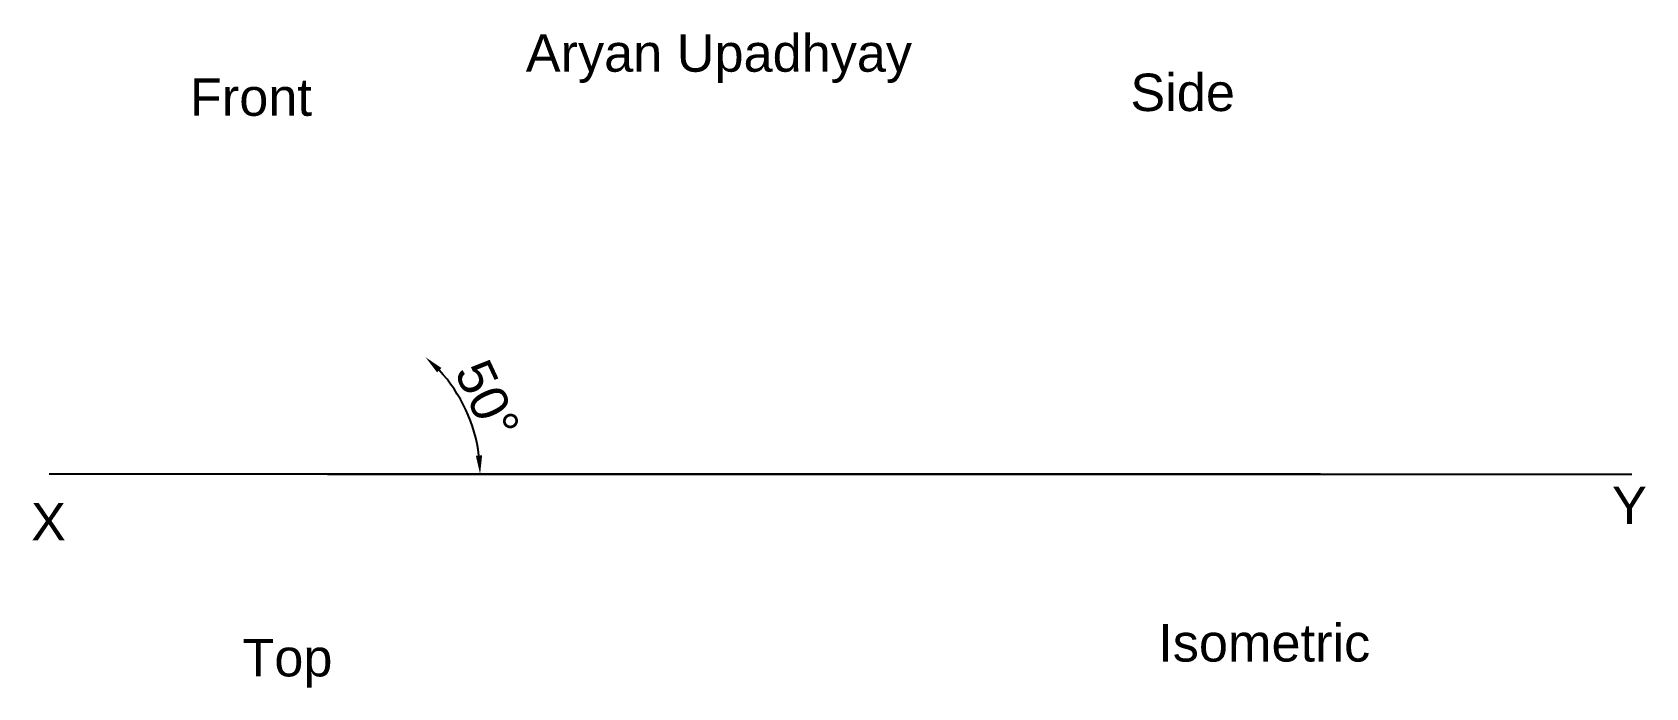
# Paper-space layout 'Layout1' of a CAD drawing. Header units: millimetres. Extents: x 7 to 223, y 107 to 195.
import ezdxf

# ---------------------------------------------------------------- set-up
doc = ezdxf.new("R2010")
doc.units = ezdxf.units.MM
doc.styles.get("Standard").update_dxf_attribs({"font": 'arial.ttf'})
doc.dimstyles.new('ISO-25', dxfattribs={"dimtxt": 5, "dimasz": 2.5, "dimexe": 1.25, "dimexo": 0.625, "dimtad": 1, "dimtxsty": 'Standard', "dimcen": 2.5, "dimadec": 0, "dimazin": 0, "dimtfac": 1, "dimtmove": 0, "dimatfit": 3, "dimfxl": 1, "dimarcsym": 0})

# ---------------------------------------------------------------- blocks, each defined once
blk = doc.blocks.new('*D11')
at = {"color": 0, "lineweight": -2, "transparency": 16777216}
blk.add_arc((46.96, 135.6), 20.39, 7.0289, 42.9711, dxfattribs=at)
at = {"color": 0, "transparency": 16777216}
for points in [[(61.6, 149.2), (62.17, 149.8), (60.07, 151.22)], [(67.62, 138.12), (66.78, 138.07), (67.35, 135.6)]]:
    blk.add_solid(points, dxfattribs=at)
at = {"layer": 'Defpoints', "color": 0, "transparency": 16777216}
for p in [(63.03, 154.75), (66.5, 141.45), (9.73, 135.6), (46.96, 135.6), (179.68, 135.6)]:
    blk.add_point(p, dxfattribs=at)
at = {"color": 0, "transparency": 16777216, "insert": (68.32, 145.56), "char_height": 5, "attachment_point": 5, "rotation": 295}
blk.add_mtext('50°', dxfattribs=at)

psp = doc.layouts.get("Layout1")

# ---------------------------------------------------------------- linework, layer by layer
for p, q in [((179.683, 135.6), (9.731, 135.6)), ((46.963, 135.6), (179.683, 135.6)), ((179.683, 135.6), (221.295, 135.6))]:
    psp.add_line(p, q)

# ---------------------------------------------------------------- texts
for s, p in [('Aryan Upadhyay', (73.456, 189.379)), ('Front', (28.56, 183.487)), ('Side', (154.281, 184.123)), ('Y', (218.67, 128.937)), ('X', (7.324, 126.749)), ('Isometric', (158.009, 110.575)), ('Top', (35.577, 108.588))]:
    psp.add_text(s, height=5).set_placement(p)

# ---------------------------------------------------------------- dimensions: what is measured, and where the dimension line sits
dim = psp.add_angular_dim_2l(base=(66.497, 141.448), line1=((179.683, 135.6), (9.731, 135.6)), line2=((46.963, 135.6), (63.032, 154.751)), dimstyle='ISO-25')
dim.commit()
dim.dimension.update_dxf_attribs({"geometry": '*D11', "text_midpoint": (68.324, 145.561)})

doc.saveas('drawing.dxf')
